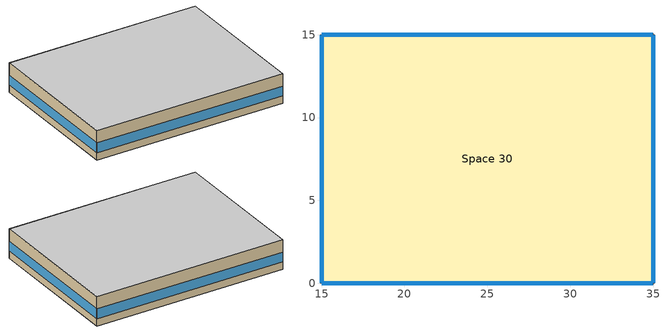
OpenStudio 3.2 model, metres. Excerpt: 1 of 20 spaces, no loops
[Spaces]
Space 30
 floor to Space 11: 35,15 35,0 15,0 15,15 z6.1
 wall outside: 15,0 35,0 35,15 15,15 15,0 z6.1:9.15
 window (BTAP-Ext-FixedWindow:U=0.220 SHGC=0.600): 15.03,0 34.97,0 / 34.97,15 15.03,15 / 15,14.97 15,0.03 / 35,0.03 35,14.97 z6.86:7.88
 ceiling to Space 40: 35,0 35,15 15,15 15,0 z9.15
[Schedule:Ruleset]
Name | Default Day Schedule
Clothing Schedule | Clothing Schedule Default Winter Clothes
NECB-C-Electric-Equipment | NECB-C-Electric-Equipment Default
NECB-A-Occupancy | NECB-A-Occupancy Default
NECB-A-Lighting | NECB-A-Lighting Default
NECB-A-Electric-Equipment | NECB-A-Electric-Equipment Default
NECB-B-Occupancy | NECB-B-Occupancy Default
NECB-B-Lighting | NECB-B-Lighting Default
NECB-B-Electric-Equipment | NECB-B-Electric-Equipment Default
NECB-G-Occupancy | NECB-G-Occupancy Default
NECB-G-Lighting | NECB-G-Lighting Default
NECB-G-Electric-Equipment | NECB-G-Electric-Equipment Default
NECB-H-Occupancy | NECB-H-Occupancy Default
NECB-H-Lighting | NECB-H-Lighting Default
NECB-H-Electric-Equipment | NECB-H-Electric-Equipment Default
[Schedule:Day]
Always On Default; Clothing Schedule Default Winter Clothes: 24, 0, 1
Clothing Schedule Summer Clothes: 24, 0, 0.5
Air Velocity Schedule Default; NECB-A-Electric-Equipment Sat Day; NECB-A-Electric-Equipment Sun|Hol Day: 24, 0, 0.2
Work Efficiency Schedule Default; NECB-A-Occupancy Sat Day; NECB-A-Occupancy Sun|Hol Day: 24, 0, 0
NECB-C-Occupancy Default|Wkdy Day: 8, 0, 0, 9, 0, 0.1, 10, 0, 0.2, 12, 0, 0.5, 16, 0, 0.7, 17, 0, 0.8, 18, 0, 0.7, 19, 0, 0.5, 21, 0, 0.3, 24, 0, 0
NECB-C-Occupancy Sat Day: 8, 0, 0, 9, 0, 0.1, 10, 0, 0.2, 11, 0, 0.5, 12, 0, 0.6, 13, 0, 0.8, 16, 0, 0.9, 17, 0, 0.8, 18, 0, 0.7, 19, 0, 0.5, 21, 0, 0.2, 24, 0, 0
NECB-C-Occupancy Sun|Hol Day: 10, 0, 0, 11, 0, 0.1, 13, 0, 0.2, 18, 0, 0.4, 19, 0, 0.2, 24, 0, 0
NECB-C-Lighting Default|Wkdy Day; NECB-C-Lighting Sat Day; NECB-C-Electric-Equipment Default; NECB-C-Electric-Equipment Default|Wkdy Day; NECB-C-Electric-Equipment Sat Day: 8, 0, 0.05, 9, 0, 0.5, 19, 0, 0.9, 20, 0, 0.6, 21, 0, 0.5, 24, 0, 0.05
NECB-C-Lighting Sun|Hol Day; NECB-C-Electric-Equipment Sun|Hol Day: 10, 0, 0.05, 11, 0, 0.5, 18, 0, 0.9, 19, 0, 0.6, 24, 0, 0.05
NECB-C-Thermostat Setpoint-Heating Default|Wkdy Day; NECB-C-Thermostat Setpoint-Heating Sat Day: 7, 0, 18, 8, 0, 20, 21, 0, 22, 24, 0, 18
NECB-C-Thermostat Setpoint-Heating Sun|Hol Day: 9, 0, 18, 10, 0, 20, 19, 0, 22, 24, 0, 18
NECB-C-Thermostat Setpoint-Cooling Default|Wkdy Day; NECB-C-Thermostat Setpoint-Cooling Sat Day: 7, 0, 35, 21, 0, 24, 24, 0, 35
NECB-C-Thermostat Setpoint-Cooling Sun|Hol Day: 9, 0, 35, 19, 0, 24, 24, 0, 35
NECB-A-Occupancy Default; NECB-A-Occupancy Default|Wkdy Day: 7, 0, 0, 8, 0, 0.1, 9, 0, 0.7, 12, 0, 0.9, 14, 0, 0.5, 17, 0, 0.9, 18, 0, 0.7, 19, 0, 0.3, 23, 0, 0.1, 24, 0, 0
NECB-A-Lighting Default; NECB-A-Lighting Default|Wkdy Day: 7, 0, 0.05, 8, 0, 0.3, 9, 0, 0.8, 17, 0, 0.9, 18, 0, 0.8, 19, 0, 0.5, 21, 0, 0.3, 23, 0, 0.1, 24, 0, 0.05
NECB-A-Lighting Sat Day; NECB-A-Lighting Sun|Hol Day: 24, 0, 0.05
NECB-A-Electric-Equipment Default; NECB-A-Electric-Equipment Default|Wkdy Day: 7, 0, 0.2, 8, 0, 0.3, 9, 0, 0.8, 18, 0, 0.9, 19, 0, 0.5, 21, 0, 0.3, 24, 0, 0.2
NECB-A-Thermostat Setpoint-Heating Default|Wkdy Day: 6, 0, 18, 7, 0, 20, 21, 0, 22, 24, 0, 18
NECB-A-Thermostat Setpoint-Heating Sat Day; NECB-A-Thermostat Setpoint-Heating Sun|Hol Day: 24, 0, 18
NECB-A-Thermostat Setpoint-Cooling Default|Wkdy Day: 6, 0, 35, 21, 0, 24, 24, 0, 35
NECB-A-Thermostat Setpoint-Cooling Sat Day; NECB-A-Thermostat Setpoint-Cooling Sun|Hol Day: 24, 0, 35
NECB-B-Occupancy Default; NECB-B-Occupancy Default|Wkdy Day: 1, 0, 0.3, 2, 0, 0.1, 9, 0, 0, 10, 0, 0.1, 11, 0, 0.2, 12, 0, 0.5, 13, 0, 0.9, 14, 0, 0.8, 15, 0, 0.5, 17, 0, 0.2, 18, 0, 0.3, 19, 0, 0.6, 22, 0, 0.9, 23, 0, 0.6, 24, 0, 0.4
NECB-B-Occupancy Sat Day: 1, 0, 0.5, 2, 0, 0.3, 9, 0, 0, 10, 0, 0.1, 11, 0, 0.2, 12, 0, 0.5, 13, 0, 0.9, 14, 0, 0.8, 15, 0, 0.5, 17, 0, 0.2, 18, 0, 0.3, 19, 0, 0.6, 22, 0, 0.9, 24, 0, 0.6
NECB-B-Occupancy Sun|Hol Day: 1, 0, 0.1, 2, 0, 0.3, 10, 0, 0, 11, 0, 0.1, 12, 0, 0.4, 14, 0, 0.5, 15, 0, 0.4, 18, 0, 0.2, 19, 0, 0.5, 21, 0, 0.7, 22, 0, 0.5, 23, 0, 0.3, 24, 0, 0.1
NECB-B-Lighting Default; NECB-B-Lighting Default|Wkdy Day; NECB-B-Lighting Sat Day; NECB-B-Electric-Equipment Default; NECB-B-Electric-Equipment Default|Wkdy Day; NECB-B-Electric-Equipment Sat Day: 1, 0, 0.9, 2, 0, 0.5, 9, 0, 0.1, 10, 0, 0.5, 11, 0, 0.7, 24, 0, 0.9
NECB-B-Lighting Sun|Hol Day; NECB-B-Electric-Equipment Sun|Hol Day: 2, 0, 0.5, 10, 0, 0.1, 11, 0, 0.5, 23, 0, 0.9, 24, 0, 0.5
NECB-B-Thermostat Setpoint-Heating Default|Wkdy Day; NECB-B-Thermostat Setpoint-Heating Sat Day: 2, 0, 22, 8, 0, 18, 9, 0, 20, 24, 0, 22
NECB-B-Thermostat Setpoint-Heating Sun|Hol Day: 1, 0, 18, 2, 0, 22, 9, 0, 18, 10, 0, 20, 23, 0, 22, 24, 0, 18
NECB-B-Thermostat Setpoint-Cooling Default|Wkdy Day; NECB-B-Thermostat Setpoint-Cooling Sat Day: 1, 0, 24, 8, 0, 35, 24, 0, 24
NECB-B-Thermostat Setpoint-Cooling Sun|Hol Day: 9, 0, 35, 23, 0, 24, 24, 0, 35
NECB-G-Occupancy Default; NECB-G-Occupancy Default|Wkdy Day: 7, 0, 0.9, 8, 0, 0.7, 9, 0, 0.4, 17, 0, 0.3, 18, 0, 0.5, 24, 0, 0.9
NECB-G-Occupancy Sat Day; NECB-G-Occupancy Sun|Hol Day: 7, 0, 0.9, 8, 0, 0.7, 17, 0, 0.5, 18, 0, 0.7, 24, 0, 0.9
NECB-G-Lighting Default; NECB-G-Lighting Default|Wkdy Day; NECB-G-Lighting Sat Day; NECB-G-Lighting Sun|Hol Day: 1, 0, 0.3, 6, 0, 0, 7, 0, 0.2, 9, 0, 0.5, 19, 0, 0, 22, 0, 0.9, 23, 0, 0.8, 24, 0, 0.6
NECB-G-Electric-Equipment Default; NECB-G-Electric-Equipment Default|Wkdy Day; NECB-G-Electric-Equipment Sat Day; NECB-G-Electric-Equipment Sun|Hol Day: 1, 0, 0.3, 7, 0, 0.2, 9, 0, 0.8, 16, 0, 0.4, 17, 0, 0.5, 18, 0, 0.2, 20, 0, 0.9, 21, 0, 0.7, 24, 0, 0.5
NECB-G-Thermostat Setpoint-Heating Default|Wkdy Day; NECB-G-Thermostat Setpoint-Heating Sat Day; NECB-G-Thermostat Setpoint-Heating Sun|Hol Day; NECB-H-Thermostat Setpoint-Heating Default|Wkdy Day; NECB-H-Thermostat Setpoint-Heating Sat Day; NECB-H-Thermostat Setpoint-Heating Sun|Hol Day: 1, 0, 22, 7, 0, 18, 8, 0, 20, 24, 0, 22
NECB-G-Thermostat Setpoint-Cooling Default|Wkdy Day; NECB-G-Thermostat Setpoint-Cooling Sat Day; NECB-G-Thermostat Setpoint-Cooling Sun|Hol Day; NECB-H-Thermostat Setpoint-Cooling Default|Wkdy Day; NECB-H-Thermostat Setpoint-Cooling Sat Day; NECB-H-Thermostat Setpoint-Cooling Sun|Hol Day: 24, 0, 24
NECB-H-Occupancy Default; NECB-H-Occupancy Default|Wkdy Day; NECB-H-Occupancy Sat Day; NECB-H-Occupancy Sun|Hol Day; NECB-H-Lighting Default; NECB-H-Lighting Default|Wkdy Day; NECB-H-Lighting Sat Day; NECB-H-Lighting Sun|Hol Day; NECB-H-Electric-Equipment Default; NECB-H-Electric-Equipment Default|Wkdy Day; NECB-H-Electric-Equipment Sat Day; NECB-H-Electric-Equipment Sun|Hol Day: 24, 0, 0.9
[Schedule:Rule] Date Specification Type=DateRange; Start Day=1
Name | Schedule Ruleset | Rule Order | Day Schedule | Start Month | End Month | End Day | Apply Monday | Apply Tuesday | Apply Wednesday | Apply Thursday | Apply Friday | Apply Saturday | Apply Sunday
Schedule Rule 1 | Clothing Schedule | 0 | Clothing Schedule Summer Clothes | 5 | 9 | 30
Schedule Rule 8 | NECB-C-Electric-Equipment | 2 | NECB-C-Electric-Equipment Default|Wkdy Day | 1 | 12 | 31 | Yes | Yes | Yes | Yes | Yes
Schedule Rule 9 | NECB-C-Electric-Equipment | 1 | NECB-C-Electric-Equipment Sat Day | 1 | 12 | 31 |  |  |  |  |  | Yes
Schedule Rule 10 | NECB-C-Electric-Equipment | 0 | NECB-C-Electric-Equipment Sun|Hol Day | 1 | 12 | 31 |  |  |  |  |  |  | Yes
Schedule Rule 32 | NECB-A-Occupancy | 2 | NECB-A-Occupancy Default|Wkdy Day | 1 | 12 | 31 | Yes | Yes | Yes | Yes | Yes
Schedule Rule 33 | NECB-A-Occupancy | 1 | NECB-A-Occupancy Sat Day | 1 | 12 | 31 |  |  |  |  |  | Yes
Schedule Rule 34 | NECB-A-Occupancy | 0 | NECB-A-Occupancy Sun|Hol Day | 1 | 12 | 31 |  |  |  |  |  |  | Yes
Schedule Rule 35 | NECB-A-Lighting | 2 | NECB-A-Lighting Default|Wkdy Day | 1 | 12 | 31 | Yes | Yes | Yes | Yes | Yes
Schedule Rule 36 | NECB-A-Lighting | 1 | NECB-A-Lighting Sat Day | 1 | 12 | 31 |  |  |  |  |  | Yes
Schedule Rule 37 | NECB-A-Lighting | 0 | NECB-A-Lighting Sun|Hol Day | 1 | 12 | 31 |  |  |  |  |  |  | Yes
Schedule Rule 38 | NECB-A-Electric-Equipment | 2 | NECB-A-Electric-Equipment Default|Wkdy Day | 1 | 12 | 31 | Yes | Yes | Yes | Yes | Yes
Schedule Rule 39 | NECB-A-Electric-Equipment | 1 | NECB-A-Electric-Equipment Sat Day | 1 | 12 | 31 |  |  |  |  |  | Yes
Schedule Rule 40 | NECB-A-Electric-Equipment | 0 | NECB-A-Electric-Equipment Sun|Hol Day | 1 | 12 | 31 |  |  |  |  |  |  | Yes
Schedule Rule 62 | NECB-B-Occupancy | 2 | NECB-B-Occupancy Default|Wkdy Day | 1 | 12 | 31 | Yes | Yes | Yes | Yes | Yes
Schedule Rule 63 | NECB-B-Occupancy | 1 | NECB-B-Occupancy Sat Day | 1 | 12 | 31 |  |  |  |  |  | Yes
Schedule Rule 64 | NECB-B-Occupancy | 0 | NECB-B-Occupancy Sun|Hol Day | 1 | 12 | 31 |  |  |  |  |  |  | Yes
Schedule Rule 65 | NECB-B-Lighting | 2 | NECB-B-Lighting Default|Wkdy Day | 1 | 12 | 31 | Yes | Yes | Yes | Yes | Yes
Schedule Rule 66 | NECB-B-Lighting | 1 | NECB-B-Lighting Sat Day | 1 | 12 | 31 |  |  |  |  |  | Yes
Schedule Rule 67 | NECB-B-Lighting | 0 | NECB-B-Lighting Sun|Hol Day | 1 | 12 | 31 |  |  |  |  |  |  | Yes
Schedule Rule 68 | NECB-B-Electric-Equipment | 2 | NECB-B-Electric-Equipment Default|Wkdy Day | 1 | 12 | 31 | Yes | Yes | Yes | Yes | Yes
Schedule Rule 69 | NECB-B-Electric-Equipment | 1 | NECB-B-Electric-Equipment Sat Day | 1 | 12 | 31 |  |  |  |  |  | Yes
Schedule Rule 70 | NECB-B-Electric-Equipment | 0 | NECB-B-Electric-Equipment Sun|Hol Day | 1 | 12 | 31 |  |  |  |  |  |  | Yes
Schedule Rule 92 | NECB-G-Occupancy | 2 | NECB-G-Occupancy Default|Wkdy Day | 1 | 12 | 31 | Yes | Yes | Yes | Yes | Yes
Schedule Rule 93 | NECB-G-Occupancy | 1 | NECB-G-Occupancy Sat Day | 1 | 12 | 31 |  |  |  |  |  | Yes
Schedule Rule 94 | NECB-G-Occupancy | 0 | NECB-G-Occupancy Sun|Hol Day | 1 | 12 | 31 |  |  |  |  |  |  | Yes
Schedule Rule 95 | NECB-G-Lighting | 2 | NECB-G-Lighting Default|Wkdy Day | 1 | 12 | 31 | Yes | Yes | Yes | Yes | Yes
Schedule Rule 96 | NECB-G-Lighting | 1 | NECB-G-Lighting Sat Day | 1 | 12 | 31 |  |  |  |  |  | Yes
Schedule Rule 97 | NECB-G-Lighting | 0 | NECB-G-Lighting Sun|Hol Day | 1 | 12 | 31 |  |  |  |  |  |  | Yes
Schedule Rule 98 | NECB-G-Electric-Equipment | 2 | NECB-G-Electric-Equipment Default|Wkdy Day | 1 | 12 | 31 | Yes | Yes | Yes | Yes | Yes
Schedule Rule 99 | NECB-G-Electric-Equipment | 1 | NECB-G-Electric-Equipment Sat Day | 1 | 12 | 31 |  |  |  |  |  | Yes
Schedule Rule 100 | NECB-G-Electric-Equipment | 0 | NECB-G-Electric-Equipment Sun|Hol Day | 1 | 12 | 31 |  |  |  |  |  |  | Yes
Schedule Rule 107 | NECB-H-Occupancy | 2 | NECB-H-Occupancy Default|Wkdy Day | 1 | 12 | 31 | Yes | Yes | Yes | Yes | Yes
Schedule Rule 108 | NECB-H-Occupancy | 1 | NECB-H-Occupancy Sat Day | 1 | 12 | 31 |  |  |  |  |  | Yes
Schedule Rule 109 | NECB-H-Occupancy | 0 | NECB-H-Occupancy Sun|Hol Day | 1 | 12 | 31 |  |  |  |  |  |  | Yes
Schedule Rule 110 | NECB-H-Lighting | 2 | NECB-H-Lighting Default|Wkdy Day | 1 | 12 | 31 | Yes | Yes | Yes | Yes | Yes
Schedule Rule 111 | NECB-H-Lighting | 1 | NECB-H-Lighting Sat Day | 1 | 12 | 31 |  |  |  |  |  | Yes
Schedule Rule 112 | NECB-H-Lighting | 0 | NECB-H-Lighting Sun|Hol Day | 1 | 12 | 31 |  |  |  |  |  |  | Yes
Schedule Rule 113 | NECB-H-Electric-Equipment | 2 | NECB-H-Electric-Equipment Default|Wkdy Day | 1 | 12 | 31 | Yes | Yes | Yes | Yes | Yes
Schedule Rule 114 | NECB-H-Electric-Equipment | 1 | NECB-H-Electric-Equipment Sat Day | 1 | 12 | 31 |  |  |  |  |  | Yes
Schedule Rule 115 | NECB-H-Electric-Equipment | 0 | NECB-H-Electric-Equipment Sun|Hol Day | 1 | 12 | 31 |  |  |  |  |  |  | Yes
